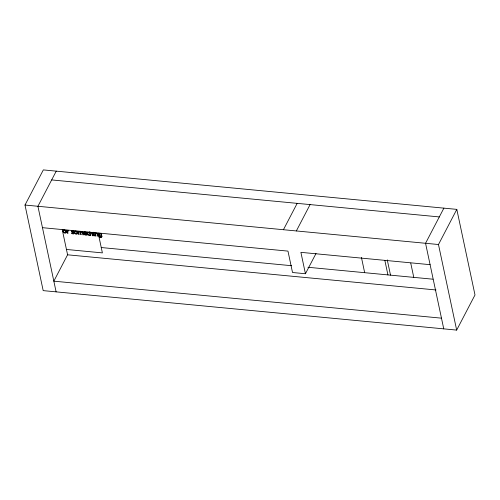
<?xml version="1.0" encoding="UTF-8"?>
<svg xmlns="http://www.w3.org/2000/svg" width="500" height="500" viewBox="0 0 500 500"><rect width="100%" height="100%" fill="white"/><g stroke="black" fill="none" stroke-linecap="round" stroke-linejoin="round"><path stroke-width="0.75" d="M25 205.044L43.331 169.906L456.812 209.375L475 294.956L456.669 330.094L43.188 290.625L25 205.044L438.481 244.519L456.812 209.375M56.25 171.137L37.919 206.281L56.112 291.856M62.225 229.587L67.588 254.806L53.837 281.163L441.475 318.163M283.425 229.719L297.175 203.363M296.344 230.95L310.094 204.594M42.469 227.675L287.969 251.112L292.519 272.506L305.438 273.738L316.019 253.463M443.888 208.144L425.556 243.281L443.75 328.862M51.669 179.925L439.306 216.925M93.031 232.294L93.737 232.356M430.106 264.675L300.894 252.344L305.438 273.738M87.181 232.231L86.762 232.194L87.925 234.988L89.588 235.425C89.056 234.694 87.344 234.694 87.894 232.719L89.031 232.825L88.944 232.4L87.8 232.294M101.25 247.537L291.625 265.712M307.944 267.269L432.975 279.206M66.45 249.456L102.387 252.887L98.162 233.019M67.588 254.806L436.019 289.975M438.481 244.519L456.669 330.094M410.737 263.094L413.775 277.369M387.262 259.869L390.513 275.15M384.844 260.387L387.931 274.906M361.425 257.4L364.669 272.681M89.875 231.819L90.094 232.844C91.888 231.575 93.206 234.275 92.95 235.775L92.331 235.712L91.85 233.581L91.281 233.031A1.137 0.8 27.5 0 0 90.612 233.056L90.188 233.275L90.669 235.556L90.05 235.5L89.3 231.956M73.5 233.125C73.344 234.438 71.031 232.138 71.6 233.556L73.225 233.944A1.512 1.062 27.5 0 0 73.894 233.756L73.8 232.556L71.812 231.537L72.45 231.181L73.675 231.625L73.556 231.075C70.263 229.706 71.25 232.775 73.5 233.125M101.95 236.65L101.275 237.613L99.45 237.4C98.869 236.156 102.081 238.206 101.269 236.169C97.806 237.544 97.638 231.637 101.325 233.581L101.95 236.65M66.406 232.1C66.037 234.681 61.825 232.188 63.269 230.281A1.581 1.106 27.5 0 1 64.025 229.963L64.731 230.031A1.562 1.094 27.5 0 1 65.656 230.506L66.406 232.1M77.644 233.175C77.269 235.75 73.062 233.263 74.5 231.356A1.581 1.106 27.5 0 1 75.263 231.038L75.969 231.106A1.562 1.094 27.5 0 1 76.894 231.581L77.644 233.175M84.231 232.781L84.213 233.113L86.163 233.3L85.306 232.4L84.231 232.781M83.631 232.75C83.375 234.562 85.531 235.619 87.056 235.031L86.938 234.469L85.225 234.6A1.1 0.775 27.5 0 1 84.619 234.181L84.294 233.506L86.85 233.75C86.919 232.169 84.237 231.106 83.631 232.75M63.7 230.787C62.938 233.3 67.362 233.2 65.269 230.775A0.9 0.631 27.5 0 0 64.7 230.456L64.244 230.413A0.906 0.631 27.5 0 0 63.781 230.631L63.7 230.787M74.938 231.856C74.169 234.375 78.6 234.275 76.506 231.85A0.9 0.631 27.5 0 0 75.931 231.525L75.475 231.481A0.906 0.631 27.5 0 0 75.019 231.706L74.938 231.856M99.2 234.188C98.425 236.337 102.725 236.706 100.819 234.075L99.744 233.819L99.2 234.188M80.825 231.838L77.906 231.35L78.556 234.4L79.175 234.456L78.694 232.181L79.463 231.894L80.169 232.444L80.65 234.6L81.269 234.656C79.256 230.981 83.481 231.631 82.737 234.8L83.362 234.856C83.469 233.588 82.613 230.812 80.825 231.838M67.675 231.088L67.944 233.388L67.319 233.325L66.675 230.275L67.294 230.338L67.387 230.787C68.506 229.794 69.331 231.319 67.675 231.088M95.644 233.194L94.719 232.95L95.363 236.006L95.988 236.062L95.5 233.787L95.925 233.562A1.137 0.8 27.5 0 1 96.594 233.544L97.163 234.088L97.644 236.219L98.263 236.281C98.369 234.906 97.481 232.325 95.644 233.194M93.806 232.862L93.188 232.806L93.831 235.856L94.456 235.919L93.806 232.862"/></g></svg>
